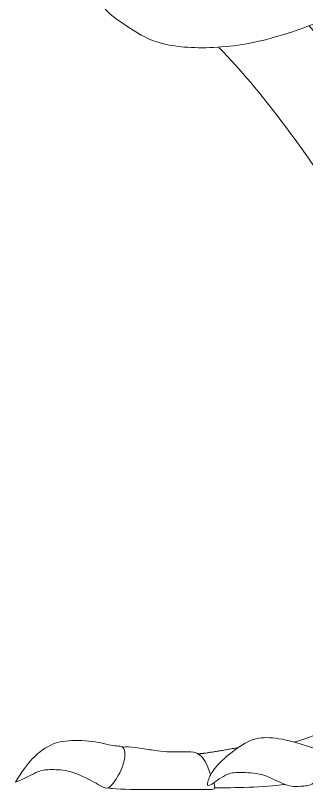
# Model space of a CAD drawing. Header units: millimetres. Extents: x 2173 to 13139, y -4919 to 6366.
# Drawn here: x 5839 to 6379, y -4902 to -3467 of the extents above; entities that cross this region are included whole.
import ezdxf

# ---------------------------------------------------------------- set-up
doc = ezdxf.new("R2010")
doc.units = ezdxf.units.MM

msp = doc.modelspace()

# ---------------------------------------------------------------- linework, layer by layer
at = {"lineweight": 13}
for points, knots in [([(6305.2, -2372.5), (6302.7, -2383.4), (6304.2, -2413.9), (6365.9, -2502.5), (6393.2, -2530.2), (6411.1, -2561.5), (6418.3, -2644.6), (6415.9, -2701.5), (6393, -2872.5), (6349.1, -2977.7), (6272.8, -3151.3), (6206.8, -3289.2), (6151.8, -3353.5), (6104, -3379.8), (6064.8, -3387.4), (6037.4, -3392.7), (6009.2, -3398.2), (5997.4, -3437.8), (6001.2, -3457.4), (6061.1, -3498.1), (6108.5, -3524.6), (6217.9, -3531.1), (6348, -3505.9), (6557.6, -3412.4), (6680.3, -3340.7), (6758.8, -3270.6), (6770.5, -3253.1), (6772.3, -3249)], [6.16586, 6.16586, 6.16586, 6.16586, 7, 8, 9, 10, 11, 12, 13, 14, 15, 16, 17, 18, 19, 20, 21, 22, 23, 24, 25, 26, 27, 28, 29, 30, 30.442077, 30.442077, 30.442077, 30.442077]), ([(6383.6, -3486.4), (6393.9, -3497.9), (6443.3, -3552.3), (6561.2, -3693.2), (6755.9, -4007.7), (6784.1, -4061.8), (6784.1, -4100.8), (6764.6, -4148.4), (6731, -4170), (6669.2, -4170), (6591.3, -4136.5), (6550.1, -4030.4), (6519.8, -3952.5), (6454.8, -3831.3), (6294.4, -3605.6), (6217.5, -3528.2)], [10.720674, 10.720674, 10.720674, 10.720674, 11, 12, 13, 14, 15, 16, 17, 18, 19, 20, 21, 22, 23, 23, 23, 23]), ([(6543, -4753.6), (6499.2, -4728.9), (6478.4, -4746.1), (6447.9, -4771.2), (6414.4, -4796.5), (6355.9, -4814.4)], [0.087407, 0.087407, 0.087407, 0.087407, 1, 2, 2.883102, 2.883102, 2.883102, 2.883102]), ([(6201.1, -4874.6), (6187.8, -4832.5), (6159.1, -4832.5), (6109.5, -4832.5), (6094.8, -4829), (6064.3, -4825.1), (6044.6, -4822.2), (6037.6, -4823.5)], [0.03226, 0.03226, 0.03226, 0.03226, 1, 2, 3, 4, 4.731051, 4.731051, 4.731051, 4.731051]), ([(6010.9, -4899), (6013, -4899.5), (6028.5, -4902.2), (6099.4, -4902.2), (6171.8, -4902.2), (6198.1, -4902.2), (6211.9, -4902.2), (6207.2, -4889.4)], [8.799082, 8.799082, 8.799082, 8.799082, 9, 10, 11, 12, 12.818587, 12.818587, 12.818587, 12.818587])]:
    msp.add_open_spline(points, degree=3, knots=knots, dxfattribs=at)
for points, degree in [([(6217.5, -3528.2), (6216.8, -3527.5), (6216.1, -3526.9), (6215.4, -3526.2)], 3), ([(6400.8, -4828.2), (6353.4, -4812.8), (6320.1, -4805.3), (6279.9, -4805.3), (6240.2, -4831.6), (6203.5, -4865.3), (6194.5, -4890.1), (6194.5, -4900.1), (6231.3, -4870.8), (6251.6, -4870.8), (6297.8, -4870.8), (6342.5, -4897.1), (6366.3, -4897.1), (6411.3, -4892), (6400.8, -4828.2)], 3), ([(5839.1, -4888.4), (5862.5, -4848.6), (5897.9, -4820.3), (5926.9, -4810.9), (5984, -4810.9), (6022.4, -4823.3), (6044.5, -4819.3), (6041.5, -4858.7), (6019.4, -4893), (6008.4, -4903.4), (5989.7, -4890.4), (5939.6, -4865.3), (5903.9, -4865.3), (5882.9, -4865.3), (5859.8, -4881), (5839.1, -4888.4)], 3), ([(6251.9, -4824.5), (6196.4, -4834.7), (6178, -4836.1)], 2), ([(6208.5, -4898.9), (6241.6, -4898.9), (6302.1, -4898.5), (6338.9, -4892.7)], 3)]:
    msp.add_open_spline(points, degree=degree, dxfattribs=at)

doc.saveas('drawing.dxf')
